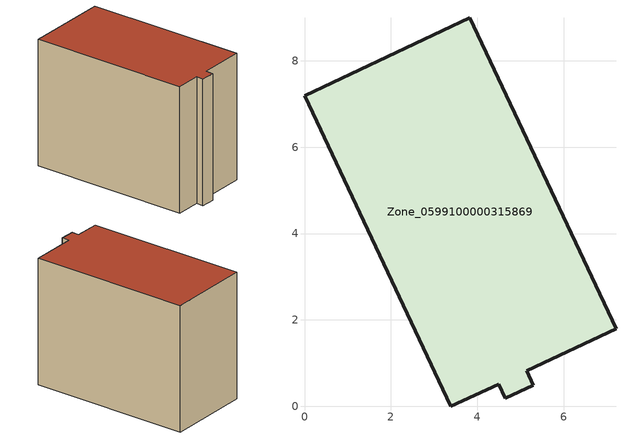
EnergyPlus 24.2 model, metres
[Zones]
Zone_0599100000315869
 floor ground (C_G): 3.82,9 7.21,1.8 5.14,0.82 5.29,0.49 4.65,0.19 4.5,0.51 3.39,0 0,7.19 z0
 wall outside (C_F): 7.21,1.8 3.82,9 0,7.19 3.39,0 4.5,0.51 4.65,0.19 5.29,0.49 5.14,0.82 7.21,1.8 z0:6.3
 roof outside (C_R): 3.82,9 0,7.19 3.39,0 4.5,0.51 4.65,0.19 5.29,0.49 5.14,0.82 7.21,1.8 z6.3
[BUILDING]
Pand.0599100000315869: North Axis=0; Terrain=City; Loads Convergence Tolerance Value=0.04; Temperature Convergence Tolerance Value=0.4; Solar Distribution=FullExterior; Maximum Number of Warmup Days=25; Minimum Number of Warmup Days=1
[Site:Location]
Rotterdam.The.Hague.AP_ZH_NLD Design_Conditions: Latitude=51.96; Longitude=4.45; Time Zone=1; Elevation=-4.5
[SITE:GROUNDTEMPERATURE:BUILDINGSURFACE]
18, 18, 18, 18, 18, 18, 18, 18, 18, 18, 18, 18
[MATERIAL] Thermal Absorptance=0.9; Solar Absorptance=0.7; Visible Absorptance=0.7
Name | Roughness | Thickness | Conductivity | Density | Specific Heat
G.TI.1946 | MediumSmooth | 0.15 | 1 | 540 | 1210
F.TI.1946 | Rough | 0.3 | 0.857143 | 1920 | 840
R.TI.1946 | MediumRough | 0.2 | 0.1 | 1500 | 1000
[CONSTRUCTION]
C_G: G.TI.1946
C_F: F.TI.1946
C_R: R.TI.1946
[ZONE]
Zone_0599100000315869: Type=1; Multiplier=1; Ceiling Height=Autocalculate; Volume=Autocalculate; Floor Area=autocalculate; Part of Total Floor Area=Yes
[ZONEINFILTRATION:DESIGNFLOWRATE]
Infil_Zone_0599100000315869: Zone or ZoneList or Space or SpaceList=Zone_0599100000315869; Schedule=AlwaysOn; Design Flow Rate Calculation Method=Flow/Area; Flow Rate per Floor Area=0.003; Constant Term Coefficient=1; Temperature Term Coefficient=0; Velocity Term Coefficient=0; Velocity Squared Term Coefficient=0
[HVACTEMPLATE:ZONE:IDEALLOADSAIRSYSTEM]
Zone_0599100000315869: Maximum Heating Supply Air Temperature=50; Minimum Cooling Supply Air Temperature=13; Maximum Heating Supply Air Humidity Ratio=0.0156; Minimum Cooling Supply Air Humidity Ratio=0.0077; Heating Limit=NoLimit; Cooling Limit=NoLimit; Dehumidification Control Type=ConstantSensibleHeatRatio; Cooling Sensible Heat Ratio=0.7; Dehumidification Setpoint=60; Humidification Control Type=None; Humidification Setpoint=30; Outdoor Air Method=None; Outdoor Air Flow Rate per Person=0.00944; Outdoor Air Flow Rate per Zone Floor Area=0; Outdoor Air Flow Rate per Zone=0; Demand Controlled Ventilation Type=None; Outdoor Air Economizer Type=NoEconomizer; Heat Recovery Type=None; Sensible Heat Recovery Effectiveness=0.7; Latent Heat Recovery Effectiveness=0.65
[ZONECONTROL:THERMOSTAT]
ThermostatControl_Zone_0599100000315869: Zone or ZoneList=Zone_0599100000315869; Control Type Schedule=DualSetpointControlType; Control 1=Thermostat_Zone_0599100000315869; Temperature Difference Between Cutout And Setpoint=0
[THERMOSTATSETPOINT:DUALSETPOINT]
Thermostat_Zone_0599100000315869: Heating Setpoint Temperature Schedule=HeatingSetpoint_Zone_0599100000315869; Cooling Setpoint Temperature Schedule=CoolingSetpoint_Zone_0599100000315869
[SCHEDULE:COMPACT]
HeatingSetpoint_Zone_0599100000315869: Through: 12/31, For: AllDays, Until: 24:00, 21
CoolingSetpoint_Zone_0599100000315869: Through: 12/31, For: AllDays, Until: 24:00, 24
DualSetpointControlType: Through: 12/31, For: AllDays, Until: 24:00, 4
AlwaysOn: Through: 12/31, For: AllDays, Until: 24:00, 1
